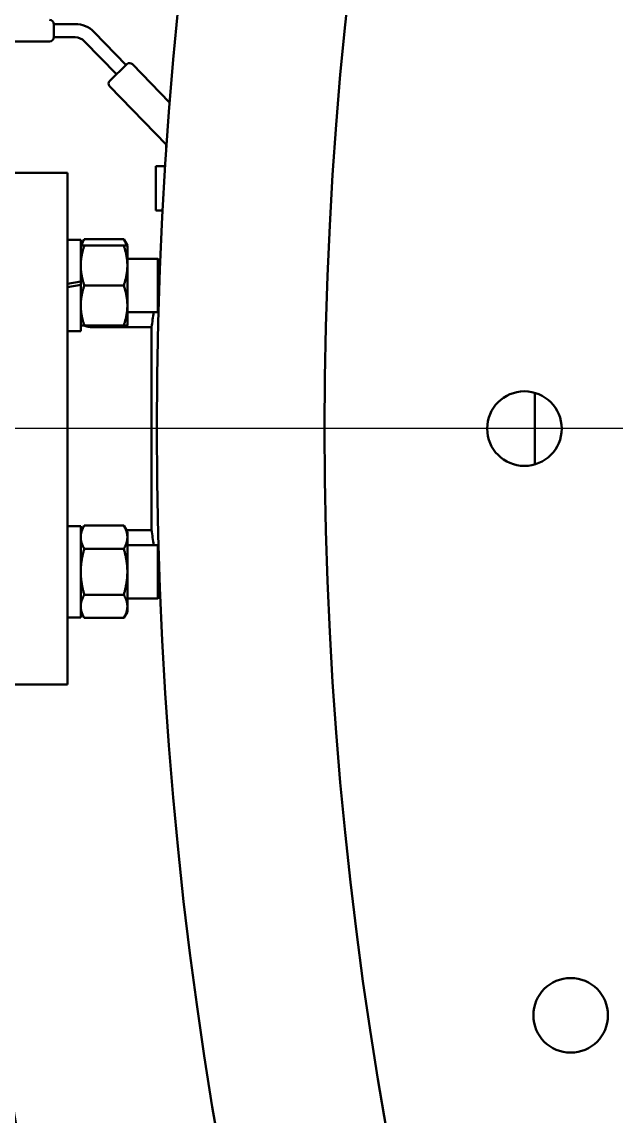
# Model space of a CAD drawing. Header units: inches. Extents: x 11 to 1621, y 11 to 1332.
# Drawn here: x 1197.3 to 1204.27, y 350.31 to 363.15 of the extents above; entities that cross this region are included whole.
import ezdxf

# ---------------------------------------------------------------- set-up
doc = ezdxf.new("R2010")
doc.units = ezdxf.units.IN
doc.header["$LTSCALE"] = 48
doc.header["$MEASUREMENT"] = 0
doc.linetypes.add('CHAIN', pattern=[0.7087, 0.4724, -0.0591, 0.1181, -0.0591])
doc.layers.add('Center Mark (ANSI)', color=7, linetype='Continuous', lineweight=25)
doc.layers.add('Visible (ANSI)', color=7, linetype='Continuous', lineweight=50)

msp = doc.modelspace()

# ---------------------------------------------------------------- linework, layer by layer
at = {"layer": 'Center Mark (ANSI)', "linetype": 'CHAIN', "ltscale": 0.952448}
msp.add_line((1338.941663, 358.380235), (1150.49666, 358.380235), dxfattribs=at)
at = {"layer": 'Visible (ANSI)'}
for p, q in [((1197.676902, 363.12711), (1197.926902, 363.12711)), ((1197.676902, 363.12711), (1197.676902, 362.97111)), ((1197.626902, 362.92111), (1191.797604, 362.92111)), ((1197.926902, 362.97111), (1197.676902, 362.97111)), ((1198.412796, 362.537702), (1198.038953, 362.923648)), ((1198.151005, 363.032185), (1198.524848, 362.64624)), ((1198.333067, 362.460473), (1198.535622, 362.656676)), ((1198.599254, 362.655662), (1199.03609, 362.204683)), ((1198.999229, 361.708067), (1198.332054, 362.396842)), ((1198.996499, 361.668302), (1198.996499, 361.710885)), ((1197.836979, 361.380235), (1197.136979, 361.380235)), ((1197.836979, 361.380235), (1197.836979, 355.380235)), ((1198.982629, 361.458235), (1198.872979, 361.458235)), ((1198.872979, 360.939535), (1198.872979, 361.458235)), ((1198.952315, 360.939535), (1198.872979, 360.939535)), ((1197.992979, 360.596113), (1197.836979, 360.596113)), ((1197.992979, 360.528613), (1198.034869, 360.601168)), ((1197.992979, 360.596113), (1197.992979, 360.10662)), ((1198.49809, 360.601168), (1198.034869, 360.601168)), ((1198.49809, 360.528613), (1198.034869, 360.528613)), ((1198.539979, 360.528613), (1198.49809, 360.601168)), ((1198.539979, 360.294113), (1198.539979, 360.528613)), ((1198.539979, 360.372113), (1198.897878, 360.372113)), ((1198.897878, 359.747113), (1198.897878, 360.372113)), ((1198.924437, 360.344737), (1198.897878, 360.372113)), ((1198.539979, 359.825113), (1198.539979, 360.294113)), ((1197.992979, 360.10662), (1197.836979, 360.079113)), ((1197.992979, 360.10662), (1197.992979, 360.06762)), ((1197.836979, 360.040113), (1197.992979, 360.06762)), ((1197.992979, 360.06762), (1197.992979, 359.523113)), ((1198.49809, 360.059613), (1198.034869, 360.059613)), ((1198.539979, 359.590613), (1198.539979, 359.825113)), ((1198.539979, 359.747113), (1198.897878, 359.747113)), ((1198.903999, 359.753422), (1198.897878, 359.747113)), ((1198.49809, 359.590613), (1198.034869, 359.590613)), ((1197.992979, 359.523113), (1197.836979, 359.523113)), ((1198.824596, 359.570019), (1198.136979, 359.570019)), ((1198.824596, 357.190451), (1198.824596, 359.570019)), ((1203.316979, 358.800956), (1203.316979, 357.959514)), ((1197.992979, 357.237356), (1197.836979, 357.237356)), ((1197.992979, 357.169856), (1198.034869, 357.242411)), ((1197.992979, 357.237356), (1197.992979, 356.16642)), ((1198.49809, 357.242411), (1198.034869, 357.242411)), ((1198.539979, 357.169856), (1198.49809, 357.242411)), ((1198.528089, 357.190451), (1198.824596, 357.190451)), ((1198.539979, 357.107022), (1198.539979, 357.169856)), ((1198.539979, 356.700856), (1198.539979, 357.107022)), ((1198.539979, 357.013356), (1198.897878, 357.013356)), ((1198.897878, 356.388356), (1198.897878, 357.013356)), ((1198.903999, 357.007047), (1198.897878, 357.013356)), ((1198.49809, 356.971633), (1198.034869, 356.971633)), ((1198.539979, 356.29469), (1198.539979, 356.700856)), ((1198.49809, 356.430079), (1198.034869, 356.430079)), ((1198.539979, 356.388356), (1198.897878, 356.388356)), ((1198.924437, 356.415733), (1198.897878, 356.388356)), ((1198.539979, 356.231856), (1198.539979, 356.29469)), ((1197.992979, 356.164356), (1197.947569, 356.164356)), ((1197.992979, 356.231856), (1198.034869, 356.159302)), ((1197.992979, 356.16642), (1197.992979, 356.164416)), ((1197.992979, 356.164416), (1197.992979, 356.164356)), ((1198.49809, 356.159302), (1198.034869, 356.159302)), ((1198.539979, 356.231856), (1198.49809, 356.159302)), ((1197.836979, 355.380235), (1197.136979, 355.380235))]:
    msp.add_line(p, q, dxfattribs=at)
for centre, radius in [((1247.196979, 358.380235), 48.3125), ((1247.196979, 358.380235), 46.34375), ((1203.196979, 358.380235), 0.4375), ((1203.738693, 351.497118), 0.4375)]:
    msp.add_circle(centre, radius, dxfattribs=at)
for centre, radius, start, end in [((1197.626902, 363.12711), 0.05, 0, 90), ((1197.926902, 362.81511), 0.312, 44.0874, 90), ((1197.626902, 362.97111), 0.05, 270, 0), ((1197.926902, 362.81511), 0.156, 44.0874, 90), ((1198.566931, 362.624353), 0.045, 44.0874, 134.0874), ((1198.364376, 362.428151), 0.045, 134.0874, 224.0874), ((1208.214585, 358.380235), 9.465066, 171.6967109, 172.7786645), ((1208.214585, 358.380235), 9.465066, 187.2213355, 188.3032891), ((1247.196979, 358.380235), 50.62647, 185.6707611, 204.5383137), ((1247.196979, 358.380235), 50.625, 185.6709263, 204.4029813)]:
    msp.add_arc(centre, radius, start, end, dxfattribs=at)
for centre, start_param, end_param in [((1197.72639, 356.700856), 1.607151026, 1.658526732), ((1197.947569, 356.700856), 1.534441628, 1.585721408)]:
    msp.add_ellipse(centre, major_axis=(-3.042643, 0), ratio=0.176326981, start_param=start_param, end_param=end_param, dxfattribs=at)
for points, weights in [([(1197.992979, 360.528613), (1197.992979, 360.528613), (1198.034869, 360.528613)], [1, 1.0379548493, 1]), ([(1198.034869, 360.528613), (1197.992979, 360.402945), (1197.992979, 360.294113)], [1, 1.0379548493, 1]), ([(1198.034869, 360.601168), (1198.012782, 360.562912), (1198.002531, 360.528613)], [1, 1.01965956375, 1.01895290532]), ([(1198.530428, 360.528613), (1198.520177, 360.562912), (1198.49809, 360.601168)], [1.01895290532, 1.01965956375, 1]), ([(1198.539979, 360.294113), (1198.539979, 360.402945), (1198.49809, 360.528613)], [1, 1.0379548493, 1]), ([(1198.49809, 360.528613), (1198.539979, 360.528613), (1198.539979, 360.528613)], [1, 1.0379548493, 1]), ([(1197.992979, 360.294113), (1197.992979, 360.185282), (1198.034869, 360.059613)], [1, 1.0379548493, 1]), ([(1198.49809, 360.059613), (1198.539979, 360.185282), (1198.539979, 360.294113)], [1, 1.0379548493, 1]), ([(1198.034869, 360.059613), (1197.992979, 359.933945), (1197.992979, 359.825113)], [1, 1.0379548493, 1]), ([(1198.539979, 359.825113), (1198.539979, 359.933945), (1198.49809, 360.059613)], [1, 1.0379548493, 1]), ([(1197.992979, 359.825113), (1197.992979, 359.716282), (1198.034869, 359.590613)], [1, 1.0379548493, 1]), ([(1198.49809, 359.590613), (1198.539979, 359.716282), (1198.539979, 359.825113)], [1, 1.0379548493, 1]), ([(1198.034869, 359.590613), (1197.992979, 359.590613), (1197.992979, 359.590613)], [1, 1.0379548493, 1]), ([(1198.539979, 359.590613), (1198.539979, 359.590613), (1198.49809, 359.590613)], [1, 1.0379548493, 1]), ([(1198.034869, 357.242411), (1197.992979, 357.169856), (1197.992979, 357.107022)], [1, 1.0379548493, 1]), ([(1198.539979, 357.107022), (1198.539979, 357.169856), (1198.49809, 357.242411)], [1, 1.0379548493, 1]), ([(1197.992979, 357.107022), (1197.992979, 357.044188), (1198.034869, 356.971633)], [1, 1.0379548493, 1]), ([(1198.49809, 356.971633), (1198.539979, 357.044188), (1198.539979, 357.107022)], [1, 1.0379548493, 1]), ([(1198.034869, 356.971633), (1197.992979, 356.826524), (1197.992979, 356.700856)], [1, 1.0379548493, 1]), ([(1198.539979, 356.700856), (1198.539979, 356.826524), (1198.49809, 356.971633)], [1, 1.0379548493, 1]), ([(1197.992979, 356.700856), (1197.992979, 356.575188), (1198.034869, 356.430079)], [1, 1.0379548493, 1]), ([(1198.49809, 356.430079), (1198.539979, 356.575188), (1198.539979, 356.700856)], [1, 1.0379548493, 1]), ([(1198.034869, 356.430079), (1197.992979, 356.357524), (1197.992979, 356.29469)], [1, 1.0379548493, 1]), ([(1198.539979, 356.29469), (1198.539979, 356.357524), (1198.49809, 356.430079)], [1, 1.0379548493, 1]), ([(1197.992979, 356.29469), (1197.992979, 356.231856), (1198.034869, 356.159302)], [1, 1.0379548493, 1]), ([(1198.49809, 356.159302), (1198.539979, 356.231856), (1198.539979, 356.29469)], [1, 1.0379548493, 1])]:
    msp.add_rational_spline(points, weights, degree=2, dxfattribs=at)
msp.add_open_spline([(1198.136979, 359.570019), (1198.11848, 359.570019), (1198.098279, 359.571859), (1198.060965, 359.579337), (1198.043763, 359.584522), (1198.028186, 359.590617)], degree=3, knots=[-2.263360389, -2.263360389, -2.263360389, -2.263360389, -2.1223940602, -2.1223940602, -1.9973899678, -1.9973899678, -1.9973899678, -1.9973899678], dxfattribs=at)

doc.saveas('drawing.dxf')
